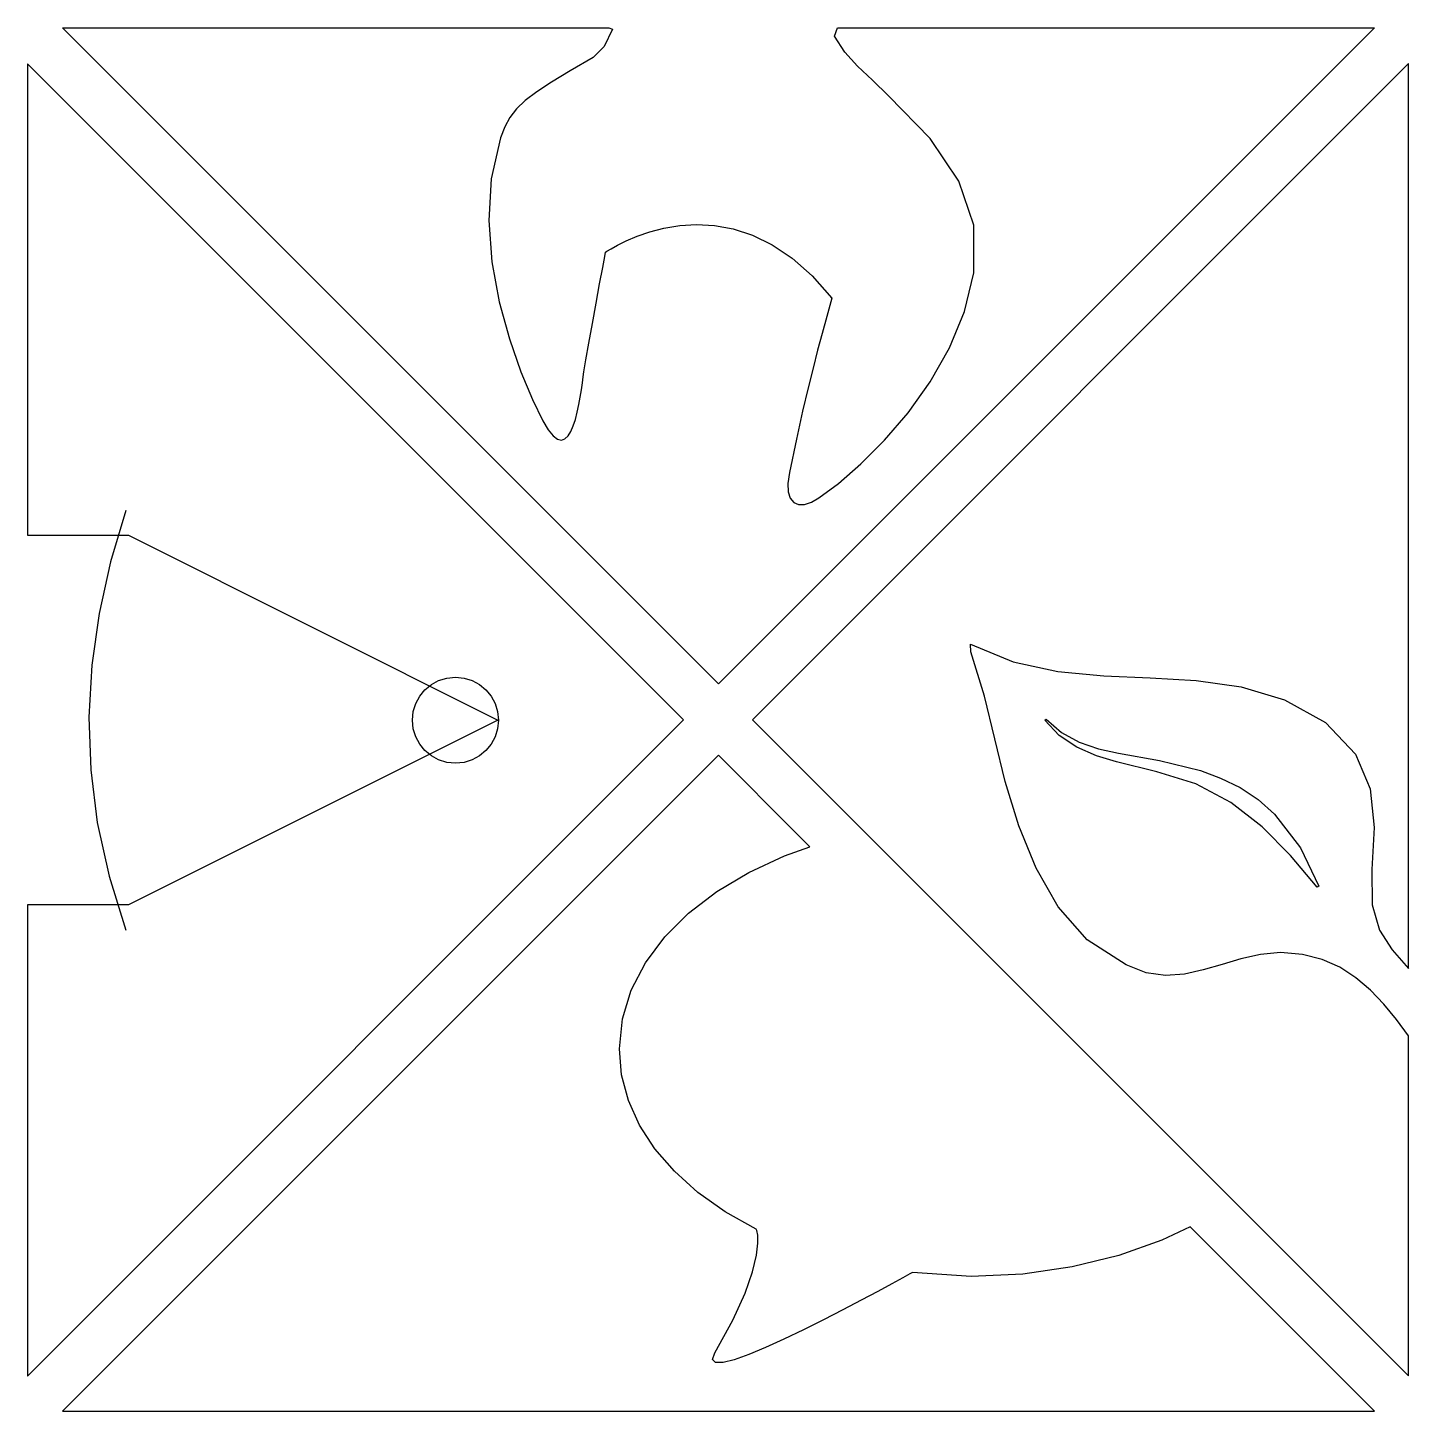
# Model space of a CAD drawing. Extents: x 0 to 4.72, y 0 to 4.73.
import ezdxf

# ---------------------------------------------------------------- set-up
doc = ezdxf.new("R2010")
doc.units = 0
doc.layers.get('0').update_dxf_attribs({"linetype": 'CONTINUOUS'})

msp = doc.modelspace()

# ---------------------------------------------------------------- linework, layer by layer
at = {"color": 254}
for p, q in [((2.35954, 2.48467), (0.118612, 4.72514)), ((0.118612, 4.72514), (1.98547, 4.72514)), ((1.98547, 4.72514), (1.99837, 4.72025)), ((4.60042, 4.72514), (2.35954, 2.48467)), ((2.75643, 4.69657), (2.76644, 4.72514)), ((2.76644, 4.72514), (4.60042, 4.72514)), ((1.99837, 4.72025), (1.96989, 4.66101)), ((2.79142, 4.6416), (2.75643, 4.69657)), ((1.96989, 4.66101), (1.93204, 4.623)), ((2.83512, 4.5935), (2.79142, 4.6416)), ((1.93204, 4.623), (1.85315, 4.57731)), ((2.88558, 4.54601), (2.83512, 4.5935)), ((1.78947, 4.53899), (1.7391, 4.50603)), ((1.85315, 4.57731), (1.78947, 4.53899)), ((2.94079, 4.49276), (2.88558, 4.54601)), ((1.7391, 4.50603), (1.69992, 4.47632)), ((3.08317, 4.34717), (2.94079, 4.49276)), ((1.66996, 4.44783), (1.64722, 4.4185)), ((1.69992, 4.47632), (1.66996, 4.44783)), ((1.64722, 4.4185), (1.62976, 4.38624)), ((1.61551, 4.349), (1.58365, 4.20926)), ((1.62976, 4.38624), (1.61551, 4.349)), ((3.18119, 4.20146), (3.08317, 4.34717)), ((1.58365, 4.20926), (1.5754, 4.06665)), ((3.23185, 4.05021), (3.18119, 4.20146)), ((1.5754, 4.06665), (1.58606, 3.92529)), ((2.08188, 4.0129), (2.12504, 4.02779)), ((2.12504, 4.02779), (2.17379, 4.0404)), ((2.17379, 4.0404), (2.22738, 4.04928)), ((2.22738, 4.04928), (2.28511, 4.05282)), ((2.28511, 4.05282), (2.34636, 4.04956)), ((2.34636, 4.04956), (2.41028, 4.03792)), ((2.41028, 4.03792), (2.47628, 4.01644)), ((2.47628, 4.01644), (2.54363, 3.98356)), ((3.23218, 3.88782), (3.23185, 4.05021)), ((1.97892, 3.96147), (1.99279, 3.97006)), ((1.99279, 3.97006), (2.01506, 3.9825)), ((2.01506, 3.9825), (2.04496, 3.99732)), ((2.04496, 3.99732), (2.08188, 4.0129)), ((2.54363, 3.98356), (2.61157, 3.93771)), ((1.58606, 3.92529), (1.61096, 3.78935)), ((1.96432, 3.906), (1.97147, 3.9441)), ((1.97147, 3.9441), (1.97417, 3.95825)), ((1.97417, 3.95825), (1.97892, 3.96147)), ((2.61157, 3.93771), (2.67949, 3.87744)), ((1.95401, 3.85067), (1.96432, 3.906)), ((2.67949, 3.87744), (2.74663, 3.80115)), ((3.2004, 3.75631), (3.23218, 3.88782)), ((1.94182, 3.78479), (1.95401, 3.85067)), ((1.61096, 3.78935), (1.64547, 3.66296)), ((1.92904, 3.71504), (1.94182, 3.78479)), ((2.74663, 3.80115), (2.72982, 3.73861)), ((2.72982, 3.73861), (2.71407, 3.68075)), ((3.14929, 3.63183), (3.2004, 3.75631)), ((1.91699, 3.64811), (1.92904, 3.71504)), ((1.64547, 3.66296), (1.68497, 3.55033)), ((1.90694, 3.59069), (1.91699, 3.64811)), ((2.71407, 3.68075), (2.69865, 3.62354)), ((2.69865, 3.62354), (2.68286, 3.5629)), ((3.08362, 3.51599), (3.14929, 3.63183)), ((1.68497, 3.55033), (1.72478, 3.45561)), ((1.89786, 3.53271), (1.90026, 3.54944)), ((1.90026, 3.54944), (1.90694, 3.59069)), ((2.68286, 3.5629), (2.66597, 3.49487)), ((1.89168, 3.48889), (1.89506, 3.51221)), ((1.89506, 3.51221), (1.89786, 3.53271)), ((3.00814, 3.41028), (3.08362, 3.51599)), ((1.72478, 3.45561), (1.76025, 3.38285)), ((1.88301, 3.43786), (1.88769, 3.46379)), ((1.88769, 3.46379), (1.89168, 3.48889)), ((2.66597, 3.49487), (2.64737, 3.41536)), ((1.87114, 3.38753), (1.87753, 3.41211)), ((1.87753, 3.41211), (1.88301, 3.43786)), ((2.64737, 3.41536), (2.62631, 3.32035)), ((2.92757, 3.31621), (3.00814, 3.41028)), ((1.76025, 3.38285), (1.77832, 3.35225)), ((1.85543, 3.34586), (1.86381, 3.36511)), ((1.86381, 3.36511), (1.87114, 3.38753)), ((1.77832, 3.35225), (1.79481, 3.33171)), ((1.79481, 3.33171), (1.80969, 3.32028)), ((1.80969, 3.32028), (1.82313, 3.31697)), ((1.82313, 3.31697), (1.83517, 3.32081)), ((1.83517, 3.32081), (1.8459, 3.33076)), ((1.8459, 3.33076), (1.85543, 3.34586)), ((2.62631, 3.32035), (2.6021, 3.20574)), ((2.84672, 3.23526), (2.92757, 3.31621)), ((2.77031, 3.16907), (2.84672, 3.23526)), ((2.6021, 3.20574), (2.59639, 3.16882)), ((2.59639, 3.16882), (2.5975, 3.13957)), ((2.70313, 3.11901), (2.77031, 3.16907)), ((2.5975, 3.13957), (2.60465, 3.11796)), ((2.67765, 3.10465), (2.70313, 3.11901)), ((2.60465, 3.11796), (2.61703, 3.10376)), ((2.61703, 3.10376), (2.63383, 3.09689)), ((2.63383, 3.09689), (2.65433, 3.09725)), ((2.65433, 3.09725), (2.67765, 3.10465))]:
    msp.add_line(p, q, dxfattribs=at)
at = {"color": 121}
for p, q in [((2.24051, 2.361), (0, 4.60189)), ((0, 4.60189), (0, 2.99211)), ((0.335775, 3.07654), (0.282958, 2.90083)), ((0, 3.00753), (0, 2.99207)), ((0, 2.99207), (0.34436, 2.99211)), ((0.34436, 2.99211), (1.60665, 2.36043)), ((0.282958, 2.90083), (0.243815, 2.72474)), ((0.243815, 2.72474), (0.218994, 2.54789)), ((0.218994, 2.54789), (0.209269, 2.37011)), ((1.43164, 2.50403), (1.46126, 2.507)), ((1.46126, 2.507), (1.49085, 2.50403)), ((1.33936, 2.44222), (1.3573, 2.46394)), ((1.3573, 2.46394), (1.37907, 2.48193)), ((1.37907, 2.48193), (1.40401, 2.49549)), ((1.40401, 2.49549), (1.43164, 2.50403)), ((1.49085, 2.50403), (1.51847, 2.49549)), ((1.51847, 2.49549), (1.54342, 2.48193)), ((1.54342, 2.48193), (1.56518, 2.46394)), ((1.56518, 2.46394), (1.58313, 2.44222)), ((1.31726, 2.38965), (1.32581, 2.41724)), ((1.32581, 2.41724), (1.33936, 2.44222)), ((1.58313, 2.44222), (1.59668, 2.41724)), ((1.59668, 2.41724), (1.60522, 2.38965)), ((0.209269, 2.37011), (0.215372, 2.19104)), ((1.31429, 2.35999), (1.31726, 2.38965)), ((1.60522, 2.38965), (1.60824, 2.35999)), ((0, 0.120036), (2.24051, 2.361)), ((1.60665, 2.36043), (0.344401, 1.72982)), ((1.31726, 2.3304), (1.31429, 2.35999)), ((1.32581, 2.30282), (1.31726, 2.3304)), ((1.60522, 2.3304), (1.59668, 2.30282)), ((1.60824, 2.35999), (1.60522, 2.3304)), ((1.33936, 2.27788), (1.32581, 2.30282)), ((1.3573, 2.25614), (1.33936, 2.27788)), ((1.58313, 2.27788), (1.56518, 2.25614)), ((1.59668, 2.30282), (1.58313, 2.27788)), ((1.37907, 2.23819), (1.3573, 2.25614)), ((1.40401, 2.22461), (1.37907, 2.23819)), ((1.43164, 2.21607), (1.40401, 2.22461)), ((1.51847, 2.22461), (1.49085, 2.21607)), ((1.54342, 2.23819), (1.51847, 2.22461)), ((1.56518, 2.25614), (1.54342, 2.23819)), ((0.215372, 2.19104), (0.237996, 2.01046)), ((1.46126, 2.21306), (1.43164, 2.21607)), ((1.49085, 2.21607), (1.46126, 2.21306)), ((0.237996, 2.01046), (0.277914, 1.82804)), ((0.277914, 1.82804), (0.335856, 1.64347)), ((0.039958, 1.72982), (0, 1.72982)), ((0, 1.72982), (0, 1.43933)), ((0.344401, 1.72982), (0.039958, 1.72982)), ((0, 1.43933), (0, 1.15308)), ((0, 1.15308), (0, 0.881714)), ((0, 0.881714), (0, 0.635824)), ((0, 0.635824), (0, 0.426107)), ((0, 0.426107), (0, 0.263183)), ((0, 0.263183), (0, 0.157593)), ((0, 0.157593), (0, 0.120036))]:
    msp.add_line(p, q, dxfattribs=at)
at = {"color": 70}
for p, q in [((4.71656, 4.60278), (2.47603, 2.36186)), ((4.71656, 1.51217), (4.71656, 4.60278)), ((3.22238, 2.59322), (3.22086, 2.61971)), ((3.22086, 2.61971), (3.36694, 2.55904)), ((3.26839, 2.44197), (3.22238, 2.59322)), ((3.36694, 2.55904), (3.51949, 2.52653)), ((3.51949, 2.52653), (3.67599, 2.51204)), ((3.67599, 2.51204), (3.83407, 2.50529)), ((3.83407, 2.50529), (3.99129, 2.49614)), ((3.99129, 2.49614), (4.14518, 2.47432)), ((4.14518, 2.47432), (4.29329, 2.42961)), ((3.304, 2.29643), (3.26839, 2.44197)), ((4.29329, 2.42961), (4.43326, 2.35176)), ((3.4744, 2.35986), (3.47904, 2.36381)), ((3.47904, 2.36381), (3.53178, 2.31811)), ((2.47603, 2.36186), (4.71656, 0.120931)), ((3.52408, 2.30794), (3.4744, 2.35986)), ((3.53178, 2.31811), (3.59244, 2.28462)), ((4.43326, 2.35176), (4.5361, 2.24471)), ((3.33956, 2.15088), (3.304, 2.29643)), ((3.58439, 2.26782), (3.52408, 2.30794)), ((3.59244, 2.28462), (3.65808, 2.26225)), ((3.65079, 2.23893), (3.58439, 2.26782)), ((3.71964, 2.21765), (3.65079, 2.23893)), ((3.65808, 2.26225), (3.72636, 2.24715)), ((3.72636, 2.24715), (3.86604, 2.22265)), ((3.86604, 2.22265), (4.00656, 2.18819)), ((4.5361, 2.24471), (4.58635, 2.12553)), ((3.85758, 2.18421), (3.71964, 2.21765)), ((3.99011, 2.14262), (3.85758, 2.18421)), ((4.00656, 2.18819), (4.07532, 2.16247)), ((3.38563, 1.9996), (3.33956, 2.15088)), ((4.11035, 2.07899), (3.99011, 2.14262)), ((4.07532, 2.16247), (4.14181, 2.12992)), ((4.14181, 2.12992), (4.20365, 2.0889)), ((4.20365, 2.0889), (4.25896, 2.0396)), ((4.58635, 2.12553), (4.59957, 1.99401)), ((4.21712, 1.99585), (4.11035, 2.07899)), ((4.25896, 2.0396), (4.34847, 1.92383)), ((3.44556, 1.85446), (3.38563, 1.9996)), ((4.31404, 1.89844), (4.21712, 1.99585)), ((4.59957, 1.99401), (4.59139, 1.84993)), ((4.40503, 1.79024), (4.31404, 1.89844)), ((4.34847, 1.92383), (4.41032, 1.79317)), ((3.5201, 1.72229), (3.44556, 1.85446)), ((4.59139, 1.84993), (4.59346, 1.73006)), ((4.41032, 1.79317), (4.40503, 1.79024)), ((3.61914, 1.60994), (3.5201, 1.72229)), ((4.59346, 1.73006), (4.6184, 1.64339)), ((3.75264, 1.52429), (3.61914, 1.60994)), ((4.6184, 1.64339), (4.66114, 1.57553)), ((4.2111, 1.55993), (4.14486, 1.54488)), ((4.27954, 1.56665), (4.2111, 1.55993)), ((4.35449, 1.5605), (4.27954, 1.56665)), ((4.42188, 1.54325), (4.35449, 1.5605)), ((4.66114, 1.57553), (4.71656, 1.51217)), ((3.82096, 1.4976), (3.75264, 1.52429)), ((4.08008, 1.52587), (4.01599, 1.50728)), ((4.14486, 1.54488), (4.08008, 1.52587)), ((4.48254, 1.51624), (4.42188, 1.54325)), ((4.53739, 1.48083), (4.48254, 1.51624)), ((3.88717, 1.48876), (3.82096, 1.4976)), ((3.95194, 1.49344), (3.88717, 1.48876)), ((4.01599, 1.50728), (3.95194, 1.49344)), ((4.58732, 1.43839), (4.53739, 1.48083)), ((4.63322, 1.39033), (4.58732, 1.43839)), ((4.67603, 1.33797), (4.63322, 1.39033)), ((4.71656, 1.28267), (4.67603, 1.33797)), ((4.71656, 0.120931), (4.71656, 1.28267))]:
    msp.add_line(p, q, dxfattribs=at)
at = {"color": 20}
for p, q in [((2.35954, 2.24051), (0.118612, 0)), ((2.62772, 1.97233), (2.35954, 2.24051)), ((2.67192, 1.92818), (2.62772, 1.97233)), ((2.46403, 1.84038), (2.58561, 1.89676)), ((2.58561, 1.89676), (2.67192, 1.92818)), ((2.35442, 1.77486), (2.46403, 1.84038)), ((2.25806, 1.70106), (2.35442, 1.77486)), ((2.17631, 1.61983), (2.25806, 1.70106)), ((2.11043, 1.53203), (2.17631, 1.61983)), ((2.06172, 1.43851), (2.11043, 1.53203)), ((2.03157, 1.34009), (2.06172, 1.43851)), ((2.02124, 1.23759), (2.03157, 1.34009)), ((2.02906, 1.1488), (2.02124, 1.23759)), ((2.05221, 1.06185), (2.02906, 1.1488)), ((2.09033, 0.977458), (2.05221, 1.06185)), ((2.1429, 0.896443), (2.09033, 0.977458)), ((2.20947, 0.819581), (2.1429, 0.896443)), ((2.28971, 0.747681), (2.20947, 0.819581)), ((2.38306, 0.68156), (2.28971, 0.747681)), ((2.48918, 0.621907), (2.38306, 0.68156)), ((2.49093, 0.617147), (2.48918, 0.621907)), ((2.49401, 0.601765), (2.49093, 0.617147)), ((3.97086, 0.629476), (3.8746, 0.58435)), ((4.60042, 0), (3.97086, 0.629476)), ((2.49028, 0.533), (2.49492, 0.574219)), ((2.49492, 0.574219), (2.49401, 0.601765)), ((3.8746, 0.58435), (3.72733, 0.53186)), ((2.47664, 0.476481), (2.49028, 0.533)), ((3.72733, 0.53186), (3.5684, 0.492879)), ((2.4506, 0.403117), (2.47664, 0.476481)), ((3.02271, 0.474528), (3.01408, 0.469726)), ((3.22286, 0.460246), (3.02271, 0.474528)), ((3.5684, 0.492879), (3.39961, 0.468628)), ((2.95243, 0.43575), (2.90418, 0.409506)), ((2.98987, 0.456299), (2.95243, 0.43575)), ((3.01408, 0.469726), (2.98987, 0.456299)), ((3.39961, 0.468628), (3.22286, 0.460246)), ((2.40869, 0.311361), (2.4506, 0.403117)), ((2.84746, 0.379192), (2.78467, 0.346192)), ((2.90418, 0.409506), (2.84746, 0.379192)), ((2.78467, 0.346192), (2.71818, 0.312053)), ((2.34753, 0.199667), (2.40869, 0.311361)), ((2.71818, 0.312053), (2.65043, 0.278239)), ((2.58374, 0.246297), (2.52051, 0.217651)), ((2.65043, 0.278239), (2.58374, 0.246297)), ((2.33985, 0.176921), (2.34753, 0.199667)), ((2.46314, 0.193889), (2.41399, 0.176392)), ((2.52051, 0.217651), (2.46314, 0.193889)), ((2.34997, 0.166422), (2.33985, 0.176921)), ((2.37549, 0.166749), (2.34997, 0.166422)), ((2.41399, 0.176392), (2.37549, 0.166749)), ((0.118612, 0), (4.60042, 0))]:
    msp.add_line(p, q, dxfattribs=at)

doc.saveas('drawing.dxf')
